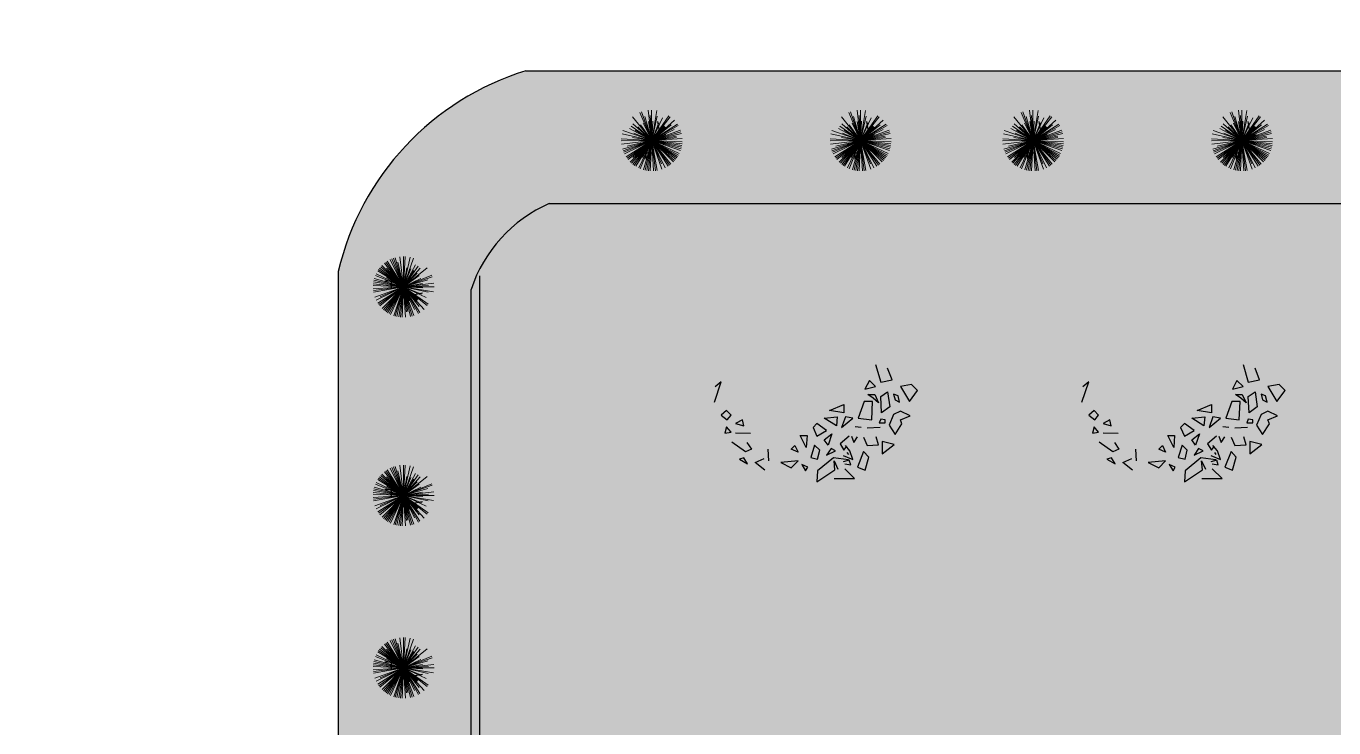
# Model space of a CAD drawing. Header units: millimetres. Extents: x -1544140 to 7445918, y -1294905 to 2019878.
# Drawn here: x 1790708 to 1793205, y 42539 to 43880 of the extents above; entities that cross this region are included whole.
import ezdxf

# ---------------------------------------------------------------- set-up
doc = ezdxf.new("R2010")
doc.units = ezdxf.units.MM
doc.header["$MEASUREMENT"] = 0
doc.layers.add('marc det', color=74, linetype='Continuous', lineweight=18)
picture_1 = doc.add_image_def('image5.png', size_in_pixel=(1482, 826))

msp = doc.modelspace()

# ---------------------------------------------------------------- hatches: boundary and pattern name
at = {"true_color": 0x8dc133, "transparency": 33554687}
h = msp.add_hatch(color=65, dxfattribs=at)
h.dxf.hatch_style = 1
h.paths.add_polyline_path([(1795172.5, 41123.3), (1795172.5, 43402.9, 0.352206), (1794673.8, 43794.6), (1791662.5, 43794.6, 0.266602), (1791304.4, 43411.2), (1791304.4, 41220.7, 0.323619), (1791708, 40814.3), (1794898.1, 40814.3, 0.388077)])
h.paths.add_polyline_path([(1794879.4, 41067.7), (1791732.5, 41067.7, -0.285044), (1791557.9, 41244.1), (1791557.9, 43377, -0.211803), (1791707, 43541.1), (1794675.5, 43541.1, -0.326949), (1794919, 43368.8), (1794919, 41120.8, -0.351898)], flags=16)
at = {"true_color": 0xb8d93f, "transparency": 33554687}
h = msp.add_hatch(color=63, dxfattribs=at)
h.dxf.hatch_style = 1
h.paths.add_polyline_path([(1794919, 43368.8, 0.326949), (1794675.5, 43541.1), (1791707, 43541.1, 0.386529), (1791557.9, 43204.8), (1791557.9, 41244.1, 0.417198), (1791842.1, 41067.7), (1794879.4, 41067.7, 0.351898), (1794919, 41120.8)])
at = {"layer": 'marc det'}
for points in [[(1792115.1, 43368.8), (1792077, 43358.6), (1792064.4, 43342.5), (1792041.5, 43310.2), (1792017.3, 43307.4), (1792014.1, 43279.6), (1792023.4, 43267.8), (1792016.4, 43250.1), (1791989.6, 43200), (1791998.3, 43182.6), (1792013, 43161.1), (1792013.2, 43142.1), (1791984.1, 43130.9), (1792024.7, 43128), (1792019.7, 43109.3), (1792032.8, 43095.6), (1792034.5, 43078.3), (1792054.5, 43056.4), (1792061.1, 43031.8), (1792079.5, 43017.8), (1792093, 43020.4), (1792110.6, 43010.3), (1792118.6, 42987.4), (1792124.3, 42958.6), (1792130.5, 42980.2), (1792149.7, 42997.6), (1792173.9, 42990.1), (1792189.9, 42979.6), (1792209.5, 42986.2), (1792230.4, 42986.3), (1792243.8, 42971.2), (1792249.1, 42988.6), (1792271.1, 43001.1), (1792293.9, 43000.1), (1792317.8, 43011.6), (1792325.1, 43028), (1792337.7, 43034.6), (1792354.5, 43037.9), (1792360.4, 43060.8), (1792371.8, 43073.9), (1792402.5, 43077.2), (1792426.2, 43072.4), (1792406, 43086.1), (1792390.9, 43100.8), (1792391.7, 43114.5), (1792405.4, 43133.6), (1792416.6, 43156.2), (1792414.7, 43174.8), (1792418, 43220.3), (1792455.9, 43240), (1792409.5, 43237), (1792396.6, 43258.3), (1792394.4, 43278.2), (1792380.3, 43305.4), (1792363.5, 43319.8), (1792355.8, 43341.4), (1792338.6, 43348.9), (1792316.3, 43364.9), (1792297.9, 43363.1), (1792298.4, 43394), (1792278.7, 43369.7), (1792271.5, 43388.7), (1792261.8, 43393.6), (1792238.5, 43400.4), (1792233.7, 43394.8), (1792190.7, 43391.8), (1792178.8, 43399), (1792157.8, 43390.8), (1792141.7, 43393.1), (1792125.3, 43414.3), (1792110.1, 43438.5), (1792116.4, 43415.3), (1792122.8, 43382.6)], [(1792816.6, 43368.8), (1792778.5, 43358.6), (1792766, 43342.5), (1792743, 43310.2), (1792718.8, 43307.4), (1792715.6, 43279.6), (1792724.9, 43267.8), (1792717.9, 43250.1), (1792691.1, 43200), (1792699.8, 43182.6), (1792714.5, 43161.1), (1792714.7, 43142.1), (1792685.6, 43130.9), (1792726.2, 43128), (1792721.2, 43109.3), (1792734.3, 43095.6), (1792736, 43078.3), (1792756, 43056.4), (1792762.6, 43031.8), (1792781, 43017.8), (1792794.5, 43020.4), (1792812.1, 43010.3), (1792820.1, 42987.4), (1792825.8, 42958.6), (1792832, 42980.2), (1792851.3, 42997.6), (1792875.4, 42990.1), (1792891.4, 42979.6), (1792911, 42986.2), (1792931.9, 42986.3), (1792945.3, 42971.2), (1792950.7, 42988.6), (1792972.6, 43001.1), (1792995.4, 43000.1), (1793019.3, 43011.6), (1793026.6, 43028), (1793039.2, 43034.6), (1793056, 43037.9), (1793062, 43060.8), (1793073.3, 43073.9), (1793104, 43077.2), (1793127.7, 43072.4), (1793107.5, 43086.1), (1793092.4, 43100.8), (1793093.2, 43114.5), (1793106.9, 43133.6), (1793118.2, 43156.2), (1793116.2, 43174.8), (1793119.5, 43220.3), (1793157.4, 43240), (1793111, 43237), (1793098.1, 43258.3), (1793095.9, 43278.2), (1793081.8, 43305.4), (1793065, 43319.8), (1793057.3, 43341.4), (1793040.1, 43348.9), (1793017.8, 43364.9), (1792999.4, 43363.1), (1792999.9, 43394), (1792980.3, 43369.7), (1792973, 43388.7), (1792963.4, 43393.6), (1792940.1, 43400.4), (1792935.2, 43394.8), (1792892.2, 43391.8), (1792880.4, 43399), (1792859.3, 43390.8), (1792843.2, 43393.1), (1792826.8, 43414.3), (1792811.6, 43438.5), (1792817.9, 43415.3), (1792824.3, 43382.6)]]:
    msp.add_hatch(color=102, dxfattribs=at).paths.add_polyline_path(points)

# ---------------------------------------------------------------- linework, layer by layer
at = {"color": 116, "lineweight": -2, "true_color": 0x136734}
for p, q in [((1791917.5, 43678.8), (1791914.2, 43697.5)), ((1792316.1, 43678.8), (1792312.9, 43697.5)), ((1792645.4, 43678.8), (1792642.2, 43697.5)), ((1793044.1, 43678.8), (1793040.8, 43697.5)), ((1791446.3, 43366.8), (1791465, 43370.1)), ((1791446.3, 42968.2), (1791465, 42971.4)), ((1791446.3, 42638.8), (1791465, 42642.1))]:
    msp.add_line(p, q, dxfattribs=at)
at = {"color": 116, "true_color": 0x136734}
for p, q in [((1791879.3, 43637.8), (1791903.9, 43637.8)), ((1791891.6, 43650.1), (1791891.6, 43625.5)), ((1792277.9, 43637.8), (1792302.6, 43637.8)), ((1792290.3, 43650.1), (1792290.3, 43625.5)), ((1792607.3, 43637.8), (1792631.9, 43637.8)), ((1792619.6, 43650.1), (1792619.6, 43625.5)), ((1793005.9, 43637.8), (1793030.5, 43637.8)), ((1793018.2, 43650.1), (1793018.2, 43625.5)), ((1791417.6, 43392.7), (1791393, 43392.7)), ((1791405.3, 43405), (1791405.3, 43380.3)), ((1791417.6, 42994), (1791393, 42994)), ((1791405.3, 43006.3), (1791405.3, 42981.7)), ((1791417.6, 42664.7), (1791393, 42664.7)), ((1791405.3, 42677), (1791405.3, 42652.4))]:
    msp.add_line(p, q, dxfattribs=at)
at = {"color": 96}
for p, q in [((1792329.7, 43233.1), (1792339.8, 43199.5)), ((1792361.3, 43203.9), (1792352.7, 43226.3)), ((1793031.2, 43233.1), (1793041.3, 43199.5)), ((1793062.8, 43203.9), (1793054.2, 43226.3)), ((1792022.3, 43161.4), (1792035.2, 43200.6)), ((1792035.2, 43200.6), (1792023.7, 43190.5)), ((1792318.2, 43202.8), (1792309.6, 43186)), ((1792309.6, 43186), (1792329.7, 43191.6)), ((1792329.7, 43191.6), (1792318.2, 43202.8)), ((1792339.8, 43199.5), (1792361.3, 43203.9)), ((1792398.6, 43195), (1792377.1, 43191.6)), ((1792377.1, 43191.6), (1792394.3, 43162.5)), ((1792394.3, 43162.5), (1792410.1, 43183.8)), ((1792410.1, 43183.8), (1792398.6, 43195)), ((1792723.8, 43161.4), (1792736.8, 43200.6)), ((1792736.8, 43200.6), (1792725.3, 43190.5)), ((1793019.7, 43202.8), (1793011.1, 43186)), ((1793011.1, 43186), (1793031.2, 43191.6)), ((1793031.2, 43191.6), (1793019.7, 43202.8)), ((1793041.3, 43199.5), (1793062.8, 43203.9)), ((1793100.2, 43195), (1793078.6, 43191.6)), ((1793078.6, 43191.6), (1793095.9, 43162.5)), ((1793095.9, 43162.5), (1793111.7, 43183.8)), ((1793111.7, 43183.8), (1793100.2, 43195)), ((1792308.2, 43162.5), (1792296.7, 43131.1)), ((1792323.9, 43162.5), (1792308.2, 43162.5)), ((1792315.3, 43175.9), (1792328.3, 43175.9)), ((1792325.4, 43169.2), (1792315.3, 43175.9)), ((1792322.5, 43127.7), (1792323.9, 43162.5)), ((1792335.5, 43160.2), (1792325.4, 43169.2)), ((1792328.3, 43175.9), (1792335.5, 43160.2)), ((1792339.8, 43172.6), (1792352.7, 43181.5)), ((1792341.2, 43141.2), (1792339.8, 43172.6)), ((1792352.7, 43181.5), (1792357, 43152.4)), ((1792372.8, 43173.7), (1792364.2, 43177)), ((1792364.2, 43177), (1792367, 43165.8)), ((1792367, 43165.8), (1792375.7, 43161.4)), ((1792375.7, 43161.4), (1792372.8, 43173.7)), ((1793009.7, 43162.5), (1792998.2, 43131.1)), ((1793025.5, 43162.5), (1793009.7, 43162.5)), ((1793016.8, 43175.9), (1793029.8, 43175.9)), ((1793026.9, 43169.2), (1793016.8, 43175.9)), ((1793024, 43127.7), (1793025.5, 43162.5)), ((1793037, 43160.2), (1793026.9, 43169.2)), ((1793029.8, 43175.9), (1793037, 43160.2)), ((1793041.3, 43172.6), (1793054.2, 43181.5)), ((1793042.7, 43141.2), (1793041.3, 43172.6)), ((1793054.2, 43181.5), (1793058.5, 43152.4)), ((1793074.3, 43173.7), (1793065.7, 43177)), ((1793065.7, 43177), (1793068.6, 43165.8)), ((1793068.6, 43165.8), (1793077.2, 43161.4)), ((1793077.2, 43161.4), (1793074.3, 43173.7)), ((1792045.3, 43145.7), (1792035.2, 43136.7)), ((1792035.2, 43136.7), (1792046.7, 43127.7)), ((1792053.9, 43136.7), (1792045.3, 43145.7)), ((1792046.7, 43127.7), (1792053.9, 43136.7)), ((1792232, 43131.1), (1792256.4, 43133.3)), ((1792242.1, 43145.7), (1792269.4, 43156.9)), ((1792269.4, 43141.2), (1792242.1, 43145.7)), ((1792256.4, 43133.3), (1792255, 43116.5)), ((1792272.3, 43133.3), (1792265.1, 43113.2)), ((1792269.4, 43156.9), (1792269.4, 43141.2)), ((1792286.6, 43131.1), (1792272.3, 43133.3)), ((1792357, 43152.4), (1792341.2, 43141.2)), ((1792364.2, 43137.8), (1792355.6, 43117.7)), ((1792377.1, 43144.5), (1792364.2, 43137.8)), ((1792395.8, 43135.6), (1792377.1, 43144.5)), ((1792377.1, 43127.7), (1792395.8, 43135.6)), ((1792746.8, 43145.7), (1792736.8, 43136.7)), ((1792736.8, 43136.7), (1792748.2, 43127.7)), ((1792755.4, 43136.7), (1792746.8, 43145.7)), ((1792748.2, 43127.7), (1792755.4, 43136.7)), ((1792933.5, 43131.1), (1792958, 43133.3)), ((1792943.6, 43145.7), (1792970.9, 43156.9)), ((1792970.9, 43141.2), (1792943.6, 43145.7)), ((1792958, 43133.3), (1792956.5, 43116.5)), ((1792973.8, 43133.3), (1792966.6, 43113.2)), ((1792970.9, 43156.9), (1792970.9, 43141.2)), ((1792988.1, 43131.1), (1792973.8, 43133.3)), ((1793058.5, 43152.4), (1793042.7, 43141.2)), ((1793065.7, 43137.8), (1793057.1, 43117.7)), ((1793078.6, 43144.5), (1793065.7, 43137.8)), ((1793097.3, 43135.6), (1793078.6, 43144.5)), ((1793078.6, 43127.7), (1793097.3, 43135.6)), ((1792045.3, 43114.3), (1792042.4, 43102)), ((1792053.9, 43104.2), (1792045.3, 43114.3)), ((1792075.5, 43127.7), (1792062.5, 43121)), ((1792062.5, 43121), (1792078.3, 43116.5)), ((1792078.3, 43116.5), (1792075.5, 43127.7)), ((1792217.7, 43121), (1792210.5, 43113.2)), ((1792210.5, 43113.2), (1792217.7, 43096.4)), ((1792236.3, 43107.6), (1792217.7, 43121)), ((1792255, 43116.5), (1792232, 43131.1)), ((1792265.1, 43113.2), (1792286.6, 43131.1)), ((1792302.4, 43113.2), (1792290.9, 43114.3)), ((1792296.7, 43131.1), (1792322.5, 43127.7)), ((1792338.3, 43113.2), (1792313.9, 43112.1)), ((1792339.8, 43128.9), (1792336.9, 43122.1)), ((1792336.9, 43122.1), (1792348.4, 43122.1)), ((1792348.4, 43127.7), (1792339.8, 43128.9)), ((1792348.4, 43122.1), (1792348.4, 43127.7)), ((1792355.6, 43117.7), (1792367, 43099.7)), ((1792367, 43099.7), (1792380, 43119.9)), ((1792380, 43119.9), (1792377.1, 43127.7)), ((1792746.8, 43114.3), (1792743.9, 43102)), ((1792755.4, 43104.2), (1792746.8, 43114.3)), ((1792777, 43127.7), (1792764.1, 43121)), ((1792764.1, 43121), (1792779.8, 43116.5)), ((1792779.8, 43116.5), (1792777, 43127.7)), ((1792919.2, 43121), (1792912, 43113.2)), ((1792912, 43113.2), (1792919.2, 43096.4)), ((1792937.9, 43107.6), (1792919.2, 43121)), ((1792956.5, 43116.5), (1792933.5, 43131.1)), ((1792966.6, 43113.2), (1792988.1, 43131.1)), ((1793003.9, 43113.2), (1792992.4, 43114.3)), ((1792998.2, 43131.1), (1793024, 43127.7)), ((1793039.8, 43113.2), (1793015.4, 43112.1)), ((1793041.3, 43128.9), (1793038.4, 43122.1)), ((1793038.4, 43122.1), (1793049.9, 43122.1)), ((1793049.9, 43127.7), (1793041.3, 43128.9)), ((1793049.9, 43122.1), (1793049.9, 43127.7)), ((1793057.1, 43117.7), (1793068.6, 43099.7)), ((1793068.6, 43099.7), (1793081.5, 43119.9)), ((1793081.5, 43119.9), (1793078.6, 43127.7)), ((1792042.4, 43102), (1792053.9, 43104.2)), ((1792081.3, 43066.3), (1792055.4, 43085.3)), ((1792062.5, 43103.1), (1792091.3, 43102)), ((1792084.2, 43084.2), (1792092.8, 43071.9)), ((1792197.5, 43075.1), (1792186.1, 43097.5)), ((1792186.1, 43097.5), (1792199, 43097.5)), ((1792199, 43097.5), (1792197.5, 43075.1)), ((1792217.7, 43096.4), (1792236.3, 43107.6)), ((1792232, 43089.6), (1792246.4, 43100.9)), ((1792239.2, 43079.6), (1792232, 43089.6)), ((1792246.4, 43100.9), (1792239.2, 43079.6)), ((1792279.4, 43096.4), (1792262.2, 43081.8)), ((1792283.8, 43096.5), (1792288.1, 43084.2)), ((1792288.1, 43084.2), (1792295.3, 43095.4)), ((1792306.8, 43094.3), (1792314, 43078.6)), ((1792335.5, 43079.7), (1792331.2, 43095.4)), ((1792365.6, 43080.7), (1792342.6, 43086.3)), ((1792342.6, 43086.3), (1792342.6, 43062.8)), ((1792743.9, 43102), (1792755.4, 43104.2)), ((1792782.8, 43066.3), (1792756.9, 43085.3)), ((1792764.1, 43103.1), (1792792.8, 43102)), ((1792785.7, 43084.2), (1792794.3, 43071.9)), ((1792899.1, 43075.1), (1792887.6, 43097.5)), ((1792887.6, 43097.5), (1792900.5, 43097.5)), ((1792900.5, 43097.5), (1792899.1, 43075.1)), ((1792919.2, 43096.4), (1792937.9, 43107.6)), ((1792933.5, 43089.6), (1792947.9, 43100.9)), ((1792940.7, 43079.6), (1792933.5, 43089.6)), ((1792947.9, 43100.9), (1792940.7, 43079.6)), ((1792980.9, 43096.4), (1792963.7, 43081.8)), ((1792985.3, 43096.5), (1792989.6, 43084.2)), ((1792989.6, 43084.2), (1792996.8, 43095.4)), ((1793008.3, 43094.3), (1793015.5, 43078.6)), ((1793037, 43079.7), (1793032.7, 43095.4)), ((1793067.1, 43080.7), (1793044.1, 43086.3)), ((1793044.1, 43086.3), (1793044.1, 43062.8)), ((1792092.8, 43071.9), (1792081.3, 43066.3)), ((1792124.3, 43071.7), (1792125.7, 43049.3)), ((1792168.8, 43071.7), (1792176, 43078.4)), ((1792181.8, 43066.1), (1792168.8, 43071.7)), ((1792176, 43078.4), (1792181.8, 43066.1)), ((1792213.3, 43079.6), (1792206.2, 43056)), ((1792223.4, 43069.5), (1792213.3, 43079.6)), ((1792219.1, 43052.7), (1792223.4, 43069.5)), ((1792245, 43072.8), (1792236.3, 43060.5)), ((1792236.3, 43060.5), (1792253.6, 43068.4)), ((1792253.6, 43068.4), (1792245, 43072.8)), ((1792262.2, 43081.8), (1792269.4, 43069.5)), ((1792268, 43059.6), (1792286.7, 43051.7)), ((1792269.4, 43069.5), (1792275.1, 43077.3)), ((1792280.9, 43068.5), (1792272.3, 43078.6)), ((1792275.1, 43065), (1792278, 43061.6)), ((1792286.7, 43051.7), (1792280.9, 43068.5)), ((1792306.8, 43067.4), (1792295.3, 43037.1)), ((1792316.8, 43056.2), (1792306.8, 43067.4)), ((1792314, 43078.6), (1792335.5, 43079.7)), ((1792342.6, 43062.8), (1792365.6, 43080.7)), ((1792794.3, 43071.9), (1792782.8, 43066.3)), ((1792825.8, 43071.7), (1792827.2, 43049.3)), ((1792870.3, 43071.7), (1792877.5, 43078.4)), ((1792883.3, 43066.1), (1792870.3, 43071.7)), ((1792877.5, 43078.4), (1792883.3, 43066.1)), ((1792914.9, 43079.6), (1792907.7, 43056)), ((1792924.9, 43069.5), (1792914.9, 43079.6)), ((1792920.6, 43052.7), (1792924.9, 43069.5)), ((1792946.5, 43072.8), (1792937.9, 43060.5)), ((1792937.9, 43060.5), (1792955.1, 43068.4)), ((1792955.1, 43068.4), (1792946.5, 43072.8)), ((1792963.7, 43081.8), (1792970.9, 43069.5)), ((1792969.5, 43059.6), (1792988.2, 43051.7)), ((1792970.9, 43069.5), (1792976.6, 43077.3)), ((1792982.5, 43068.5), (1792973.8, 43078.6)), ((1792976.6, 43065), (1792979.5, 43061.6)), ((1792988.2, 43051.7), (1792982.5, 43068.5)), ((1793008.3, 43067.4), (1792996.8, 43037.1)), ((1793018.4, 43056.2), (1793008.3, 43067.4)), ((1793015.5, 43078.6), (1793037, 43079.7)), ((1793044.1, 43062.8), (1793067.1, 43080.7)), ((1792078.4, 43055.1), (1792069.8, 43052.8)), ((1792069.8, 43052.8), (1792085.6, 43043.9)), ((1792085.6, 43043.9), (1792078.4, 43055.1)), ((1792100, 43046.1), (1792117.2, 43054)), ((1792118.6, 43031.6), (1792100, 43046.1)), ((1792181.8, 43049.3), (1792148.7, 43046)), ((1792148.7, 43046), (1792168.8, 43035.9)), ((1792168.8, 43035.9), (1792181.8, 43049.3)), ((1792200.4, 43037), (1792188.9, 43042.6)), ((1792188.9, 43042.6), (1792196.1, 43030.3)), ((1792196.1, 43030.3), (1792200.4, 43037)), ((1792206.2, 43056), (1792219.1, 43052.7)), ((1792249.3, 43054.9), (1792219.1, 43030.3)), ((1792278, 43051.6), (1792249.3, 43054.9)), ((1792252.1, 43032.5), (1792250.7, 43049.3)), ((1792250.7, 43049.3), (1792257.9, 43033.6)), ((1792279.5, 43050.6), (1792268, 43047.2)), ((1792270.9, 43043.9), (1792282.4, 43041.6)), ((1792289.6, 43015.9), (1792270.9, 43033.8)), ((1792282.4, 43041.6), (1792279.5, 43050.6)), ((1792295.3, 43037.1), (1792309.7, 43031.6)), ((1792309.7, 43031.6), (1792316.8, 43056.2)), ((1792779.9, 43055.1), (1792771.3, 43052.8)), ((1792771.3, 43052.8), (1792787.1, 43043.9)), ((1792787.1, 43043.9), (1792779.9, 43055.1)), ((1792801.5, 43046.1), (1792818.7, 43054)), ((1792820.1, 43031.6), (1792801.5, 43046.1)), ((1792883.3, 43049.3), (1792850.2, 43046)), ((1792850.2, 43046), (1792870.3, 43035.9)), ((1792870.3, 43035.9), (1792883.3, 43049.3)), ((1792901.9, 43037), (1792890.4, 43042.6)), ((1792890.4, 43042.6), (1792897.6, 43030.3)), ((1792897.6, 43030.3), (1792901.9, 43037)), ((1792907.7, 43056), (1792920.6, 43052.7)), ((1792950.8, 43054.9), (1792920.6, 43030.3)), ((1792979.5, 43051.6), (1792950.8, 43054.9)), ((1792953.6, 43032.5), (1792952.2, 43049.3)), ((1792952.2, 43049.3), (1792959.4, 43033.6)), ((1792981, 43050.6), (1792969.5, 43047.2)), ((1792972.4, 43043.9), (1792983.9, 43041.6)), ((1792991.1, 43015.9), (1792972.4, 43033.8)), ((1792983.9, 43041.6), (1792981, 43050.6)), ((1792996.8, 43037.1), (1793011.2, 43031.6)), ((1793011.2, 43031.6), (1793018.4, 43056.2)), ((1792217.7, 43009), (1792252.1, 43032.5)), ((1792219.1, 43030.3), (1792217.7, 43009)), ((1792250.8, 43015.9), (1792289.6, 43015.9)), ((1792919.2, 43009), (1792953.6, 43032.5)), ((1792920.6, 43030.3), (1792919.2, 43009)), ((1792952.3, 43015.9), (1792991.1, 43015.9))]:
    msp.add_line(p, q, dxfattribs=at)
for points in [[(1791662.5, 43794.6), (1794685.4, 43794.6)], [(1791707, 43541.1), (1794685.4, 43541.1)], [(1791304.4, 41220.7), (1791304.4, 43411.2)], [(1791574.1, 43402.9), (1791574.1, 41114.6)], [(1791557.9, 41244.1), (1791557.9, 43377)]]:
    msp.add_lwpolyline(points)
for radius, start, end in [(527, 107.0974, 166.8092), (273.5, 113.8167, 161.6515)]:
    msp.add_arc((1791817.4, 43290.9), radius, start, end)
at = {"layer": 'marc det', "color": 116, "true_color": 0x136734}
for p, q in [((1791902.6, 43661.4), (1791880, 43715)), ((1791902.6, 43661.4), (1791883.1, 43716.1)), ((1791902.6, 43661.4), (1791895.8, 43719.1)), ((1791902.6, 43661.4), (1791899.6, 43709.1)), ((1791902.1, 43660.8), (1791935.4, 43708.4)), ((1791935.4, 43708.4), (1791902.1, 43660.8)), ((1791902.6, 43661.4), (1791902.3, 43719.5)), ((1791902.6, 43661.4), (1791912, 43718.8)), ((1791902.6, 43661.4), (1791913, 43708)), ((1792301.3, 43661.4), (1792278.7, 43715)), ((1792301.3, 43661.4), (1792281.7, 43716.1)), ((1792301.3, 43661.4), (1792294.4, 43719.1)), ((1792301.3, 43661.4), (1792298.3, 43709.1)), ((1792300.7, 43660.8), (1792334.1, 43708.4)), ((1792334.1, 43708.4), (1792300.7, 43660.8)), ((1792301.3, 43661.4), (1792300.9, 43719.5)), ((1792301.3, 43661.4), (1792310.6, 43718.8)), ((1792301.3, 43661.4), (1792311.6, 43708)), ((1792630.6, 43661.4), (1792608, 43715)), ((1792630.6, 43661.4), (1792611, 43716.1)), ((1792630.6, 43661.4), (1792623.7, 43719.1)), ((1792630.6, 43661.4), (1792627.6, 43709.1)), ((1792630, 43660.8), (1792663.4, 43708.4)), ((1792663.4, 43708.4), (1792630, 43660.8)), ((1792630.6, 43661.4), (1792630.2, 43719.5)), ((1792630.6, 43661.4), (1792640, 43718.8)), ((1792630.6, 43661.4), (1792640.9, 43708)), ((1793029.2, 43661.4), (1793006.6, 43715)), ((1793029.2, 43661.4), (1793009.7, 43716.1)), ((1793029.2, 43661.4), (1793022.4, 43719.1)), ((1793029.2, 43661.4), (1793026.2, 43709.1)), ((1793028.7, 43660.8), (1793062, 43708.4)), ((1793062, 43708.4), (1793028.7, 43660.8)), ((1793029.2, 43661.4), (1793028.9, 43719.5)), ((1793029.2, 43661.4), (1793038.6, 43718.8)), ((1793029.2, 43661.4), (1793039.6, 43708)), ((1791902.6, 43661.4), (1791860.3, 43684.4)), ((1791902.6, 43661.4), (1791863.2, 43689)), ((1791863.2, 43689), (1791902.6, 43661.4)), ((1791902.6, 43661.4), (1791866.1, 43706.6)), ((1791902.6, 43661.4), (1791866.6, 43693.2)), ((1791902.6, 43661.4), (1791876.3, 43687.4)), ((1791902.6, 43661.4), (1791881.1, 43691.4)), ((1791902.6, 43661.4), (1791886.4, 43694.5)), ((1791902.6, 43661.4), (1791889.1, 43707.3)), ((1791902.6, 43661.4), (1791896.2, 43697.6)), ((1791902.1, 43660.8), (1791938, 43706.4)), ((1791902.6, 43661.4), (1791923.1, 43704.5)), ((1791902.6, 43661.4), (1791945.7, 43700.4)), ((1791902.6, 43661.4), (1791904.4, 43698)), ((1791902.6, 43661.4), (1791916.4, 43695.3)), ((1791902.6, 43661.4), (1791951.6, 43692.6)), ((1791902.6, 43661.4), (1791939.7, 43691.4)), ((1791902.6, 43661.4), (1791953.3, 43689.8)), ((1791902.6, 43661.4), (1791926.8, 43688.8)), ((1791902.6, 43661.4), (1791928.3, 43687.4)), ((1792301.3, 43661.4), (1792259, 43684.4)), ((1792301.3, 43661.4), (1792261.8, 43689)), ((1792261.8, 43689), (1792301.3, 43661.4)), ((1792301.3, 43661.4), (1792264.7, 43706.6)), ((1792301.3, 43661.4), (1792265.2, 43693.2)), ((1792301.3, 43661.4), (1792275, 43687.4)), ((1792301.3, 43661.4), (1792279.7, 43691.4)), ((1792301.3, 43661.4), (1792285.1, 43694.5)), ((1792301.3, 43661.4), (1792287.7, 43707.3)), ((1792301.3, 43661.4), (1792294.9, 43697.6)), ((1792300.7, 43660.8), (1792336.7, 43706.4)), ((1792301.3, 43661.4), (1792321.7, 43704.5)), ((1792301.3, 43661.4), (1792344.4, 43700.4)), ((1792301.3, 43661.4), (1792303.1, 43698)), ((1792301.3, 43661.4), (1792315.1, 43695.3)), ((1792301.3, 43661.4), (1792350.3, 43692.6)), ((1792301.3, 43661.4), (1792338.4, 43691.4)), ((1792301.3, 43661.4), (1792352, 43689.8)), ((1792301.3, 43661.4), (1792325.5, 43688.8)), ((1792301.3, 43661.4), (1792327, 43687.4)), ((1792630.6, 43661.4), (1792588.3, 43684.4)), ((1792630.6, 43661.4), (1792591.1, 43689)), ((1792591.1, 43689), (1792630.6, 43661.4)), ((1792630.6, 43661.4), (1792594, 43706.6)), ((1792630.6, 43661.4), (1792594.5, 43693.2)), ((1792630.6, 43661.4), (1792604.3, 43687.4)), ((1792630.6, 43661.4), (1792609, 43691.4)), ((1792630.6, 43661.4), (1792614.4, 43694.5)), ((1792630.6, 43661.4), (1792617, 43707.3)), ((1792630.6, 43661.4), (1792624.2, 43697.6)), ((1792630, 43660.8), (1792666, 43706.4)), ((1792630.6, 43661.4), (1792651, 43704.5)), ((1792630.6, 43661.4), (1792673.7, 43700.4)), ((1792630.6, 43661.4), (1792632.4, 43698)), ((1792630.6, 43661.4), (1792644.4, 43695.3)), ((1792630.6, 43661.4), (1792679.6, 43692.6)), ((1792630.6, 43661.4), (1792667.7, 43691.4)), ((1792630.6, 43661.4), (1792681.3, 43689.8)), ((1792630.6, 43661.4), (1792654.8, 43688.8)), ((1792630.6, 43661.4), (1792656.3, 43687.4)), ((1793029.2, 43661.4), (1792986.9, 43684.4)), ((1793029.2, 43661.4), (1792989.8, 43689)), ((1792989.8, 43689), (1793029.2, 43661.4)), ((1793029.2, 43661.4), (1792992.7, 43706.6)), ((1793029.2, 43661.4), (1792993.2, 43693.2)), ((1793029.2, 43661.4), (1793002.9, 43687.4)), ((1793029.2, 43661.4), (1793007.7, 43691.4)), ((1793029.2, 43661.4), (1793013, 43694.5)), ((1793029.2, 43661.4), (1793015.7, 43707.3)), ((1793029.2, 43661.4), (1793022.8, 43697.6)), ((1793028.7, 43660.8), (1793064.6, 43706.4)), ((1793029.2, 43661.4), (1793049.7, 43704.5)), ((1793029.2, 43661.4), (1793072.3, 43700.4)), ((1793029.2, 43661.4), (1793031, 43698)), ((1793029.2, 43661.4), (1793043, 43695.3)), ((1793029.2, 43661.4), (1793078.2, 43692.6)), ((1793029.2, 43661.4), (1793066.3, 43691.4)), ((1793029.2, 43661.4), (1793079.9, 43689.8)), ((1793029.2, 43661.4), (1793053.4, 43688.8)), ((1793029.2, 43661.4), (1793054.9, 43687.4)), ((1791902.6, 43661.4), (1791844.5, 43664.3)), ((1791902.6, 43661.4), (1791844.5, 43661)), ((1791902.6, 43661.4), (1791844.9, 43654.5)), ((1791902.6, 43661.4), (1791845.9, 43674)), ((1791902.6, 43661.4), (1791846.8, 43645)), ((1791902.6, 43661.4), (1791847.6, 43680.3)), ((1791902.6, 43661.4), (1791847.8, 43641.9)), ((1791902.6, 43661.4), (1791849, 43638.8)), ((1791902.6, 43661.4), (1791850.4, 43635.8)), ((1791902.6, 43661.4), (1791853.6, 43630.2)), ((1791902.6, 43661.4), (1791855.4, 43627.5)), ((1791902.6, 43661.4), (1791855.5, 43650.3)), ((1791902.6, 43661.4), (1791857.4, 43624.9)), ((1791902.6, 43661.4), (1791861.7, 43620)), ((1791902.6, 43661.4), (1791864.1, 43617.8)), ((1791902.6, 43661.4), (1791865.9, 43667.4)), ((1791902.6, 43661.4), (1791866.6, 43615.7)), ((1791902.6, 43661.4), (1791866.7, 43628.9)), ((1791902.6, 43661.4), (1791868.3, 43675.4)), ((1791869.2, 43613.8), (1791902.6, 43661.4)), ((1791902.6, 43661.4), (1791869.2, 43613.8)), ((1791902.6, 43661.4), (1791871.1, 43680.9)), ((1791902.6, 43661.4), (1791872, 43612)), ((1791902.6, 43661.4), (1791877.7, 43608.9)), ((1791902.6, 43661.4), (1791880.7, 43607.5)), ((1791902.6, 43661.4), (1791884.8, 43628.7)), ((1791902.6, 43661.4), (1791886.8, 43605.4)), ((1791902.6, 43661.4), (1791890, 43604.6)), ((1791902.6, 43661.4), (1791893.2, 43604)), ((1791902.6, 43661.4), (1791896.4, 43603.6)), ((1791902.6, 43661.4), (1791899.7, 43603.3)), ((1791902.6, 43661.4), (1791945.5, 43682.4)), ((1791902.6, 43661.4), (1791957.4, 43680.9)), ((1791902.6, 43661.4), (1791958.4, 43677.8)), ((1791902.6, 43661.4), (1791959.2, 43674.7)), ((1791902.6, 43661.4), (1791929.4, 43672.7)), ((1791902.6, 43661.4), (1791949.7, 43669.7)), ((1791902.6, 43661.4), (1791950.1, 43667)), ((1791902.6, 43661.4), (1791960.6, 43665)), ((1791902.6, 43661.4), (1791960.7, 43658.5)), ((1791902.6, 43661.4), (1791922.1, 43606.6)), ((1791902.6, 43661.4), (1791909.5, 43603.6)), ((1791902.6, 43661.4), (1791912.7, 43604.1)), ((1791902.6, 43661.4), (1791906.2, 43603.4)), ((1791902.6, 43661.4), (1791921.3, 43617)), ((1791902.6, 43661.4), (1791928.1, 43609.2)), ((1791902.6, 43661.4), (1791933.8, 43612.3)), ((1791902.6, 43661.4), (1791936.5, 43614.2)), ((1791902.6, 43661.4), (1791939.1, 43616.1)), ((1791902.6, 43661.4), (1791944, 43620.5)), ((1791902.6, 43661.4), (1791946.2, 43622.9)), ((1791902.6, 43661.4), (1791948.3, 43625.4)), ((1791950.2, 43628), (1791902.6, 43661.4)), ((1791902.6, 43661.4), (1791952, 43630.7)), ((1791902.6, 43661.4), (1791953.7, 43633.6)), ((1791902.6, 43661.4), (1791955.1, 43636.5)), ((1791902.6, 43661.4), (1791959.4, 43648.8)), ((1791902.6, 43661.4), (1791960, 43652)), ((1791902.6, 43661.4), (1791960.4, 43655.2)), ((1791902.6, 43661.4), (1791957.6, 43642.5)), ((1791902.6, 43661.4), (1791958.6, 43645.6)), ((1792301.3, 43661.4), (1792243.1, 43661)), ((1792301.3, 43661.4), (1792243.2, 43664.3)), ((1792301.3, 43661.4), (1792243.5, 43654.5)), ((1792301.3, 43661.4), (1792244.5, 43674)), ((1792301.3, 43661.4), (1792245.5, 43645)), ((1792301.3, 43661.4), (1792246.3, 43680.3)), ((1792301.3, 43661.4), (1792246.5, 43641.9)), ((1792301.3, 43661.4), (1792247.7, 43638.8)), ((1792301.3, 43661.4), (1792249, 43635.8)), ((1792301.3, 43661.4), (1792252.2, 43630.2)), ((1792301.3, 43661.4), (1792254, 43627.5)), ((1792301.3, 43661.4), (1792254.2, 43650.3)), ((1792301.3, 43661.4), (1792256, 43624.9)), ((1792301.3, 43661.4), (1792260.4, 43620)), ((1792301.3, 43661.4), (1792262.8, 43617.8)), ((1792301.3, 43661.4), (1792264.6, 43667.4)), ((1792301.3, 43661.4), (1792265.3, 43615.7)), ((1792301.3, 43661.4), (1792265.4, 43628.9)), ((1792301.3, 43661.4), (1792266.9, 43675.4)), ((1792267.9, 43613.8), (1792301.3, 43661.4)), ((1792301.3, 43661.4), (1792267.9, 43613.8)), ((1792301.3, 43661.4), (1792269.8, 43680.9)), ((1792301.3, 43661.4), (1792270.6, 43612)), ((1792301.3, 43661.4), (1792276.3, 43608.9)), ((1792301.3, 43661.4), (1792279.3, 43607.5)), ((1792301.3, 43661.4), (1792283.4, 43628.7)), ((1792301.3, 43661.4), (1792285.5, 43605.4)), ((1792301.3, 43661.4), (1792288.7, 43604.6)), ((1792301.3, 43661.4), (1792291.9, 43604)), ((1792301.3, 43661.4), (1792295.1, 43603.6)), ((1792301.3, 43661.4), (1792298.3, 43603.3)), ((1792301.3, 43661.4), (1792344.1, 43682.4)), ((1792301.3, 43661.4), (1792356, 43680.9)), ((1792301.3, 43661.4), (1792357, 43677.8)), ((1792301.3, 43661.4), (1792357.9, 43674.7)), ((1792301.3, 43661.4), (1792328, 43672.7)), ((1792301.3, 43661.4), (1792348.3, 43669.7)), ((1792301.3, 43661.4), (1792348.7, 43667)), ((1792301.3, 43661.4), (1792359.3, 43665)), ((1792301.3, 43661.4), (1792359.3, 43658.5)), ((1792301.3, 43661.4), (1792320.8, 43606.6)), ((1792301.3, 43661.4), (1792308.1, 43603.6)), ((1792301.3, 43661.4), (1792311.3, 43604.1)), ((1792301.3, 43661.4), (1792304.9, 43603.4)), ((1792301.3, 43661.4), (1792320, 43617)), ((1792301.3, 43661.4), (1792326.8, 43609.2)), ((1792301.3, 43661.4), (1792332.5, 43612.3)), ((1792301.3, 43661.4), (1792335.2, 43614.2)), ((1792301.3, 43661.4), (1792337.8, 43616.1)), ((1792301.3, 43661.4), (1792342.6, 43620.5)), ((1792301.3, 43661.4), (1792344.8, 43622.9)), ((1792301.3, 43661.4), (1792346.9, 43625.4)), ((1792348.9, 43628), (1792301.3, 43661.4)), ((1792301.3, 43661.4), (1792350.7, 43630.7)), ((1792301.3, 43661.4), (1792352.3, 43633.6)), ((1792301.3, 43661.4), (1792353.8, 43636.5)), ((1792301.3, 43661.4), (1792358, 43648.8)), ((1792301.3, 43661.4), (1792358.6, 43652)), ((1792301.3, 43661.4), (1792359.1, 43655.2)), ((1792301.3, 43661.4), (1792356.2, 43642.5)), ((1792301.3, 43661.4), (1792357.2, 43645.6)), ((1792630.6, 43661.4), (1792572.4, 43661)), ((1792630.6, 43661.4), (1792572.5, 43664.3)), ((1792630.6, 43661.4), (1792572.8, 43654.5)), ((1792630.6, 43661.4), (1792573.8, 43674)), ((1792630.6, 43661.4), (1792574.8, 43645)), ((1792630.6, 43661.4), (1792575.6, 43680.3)), ((1792630.6, 43661.4), (1792575.8, 43641.9)), ((1792630.6, 43661.4), (1792577, 43638.8)), ((1792630.6, 43661.4), (1792578.3, 43635.8)), ((1792630.6, 43661.4), (1792581.5, 43630.2)), ((1792630.6, 43661.4), (1792583.3, 43627.5)), ((1792630.6, 43661.4), (1792583.5, 43650.3)), ((1792630.6, 43661.4), (1792585.3, 43624.9)), ((1792630.6, 43661.4), (1792589.7, 43620)), ((1792630.6, 43661.4), (1792592.1, 43617.8)), ((1792630.6, 43661.4), (1792593.9, 43667.4)), ((1792630.6, 43661.4), (1792594.6, 43615.7)), ((1792630.6, 43661.4), (1792594.7, 43628.9)), ((1792630.6, 43661.4), (1792596.2, 43675.4)), ((1792597.2, 43613.8), (1792630.6, 43661.4)), ((1792630.6, 43661.4), (1792597.2, 43613.8)), ((1792630.6, 43661.4), (1792599.1, 43680.9)), ((1792630.6, 43661.4), (1792599.9, 43612)), ((1792630.6, 43661.4), (1792605.6, 43608.9)), ((1792630.6, 43661.4), (1792608.6, 43607.5)), ((1792630.6, 43661.4), (1792612.7, 43628.7)), ((1792630.6, 43661.4), (1792614.8, 43605.4)), ((1792630.6, 43661.4), (1792618, 43604.6)), ((1792630.6, 43661.4), (1792621.2, 43604)), ((1792630.6, 43661.4), (1792624.4, 43603.6)), ((1792630.6, 43661.4), (1792627.6, 43603.3)), ((1792630.6, 43661.4), (1792673.4, 43682.4)), ((1792630.6, 43661.4), (1792685.3, 43680.9)), ((1792630.6, 43661.4), (1792686.3, 43677.8)), ((1792630.6, 43661.4), (1792687.2, 43674.7)), ((1792630.6, 43661.4), (1792657.4, 43672.7)), ((1792630.6, 43661.4), (1792677.6, 43669.7)), ((1792630.6, 43661.4), (1792678, 43667)), ((1792630.6, 43661.4), (1792688.6, 43665)), ((1792630.6, 43661.4), (1792688.6, 43658.5)), ((1792630.6, 43661.4), (1792650.1, 43606.6)), ((1792630.6, 43661.4), (1792637.4, 43603.6)), ((1792630.6, 43661.4), (1792640.6, 43604.1)), ((1792630.6, 43661.4), (1792634.2, 43603.4)), ((1792630.6, 43661.4), (1792649.3, 43617)), ((1792630.6, 43661.4), (1792656.1, 43609.2)), ((1792630.6, 43661.4), (1792661.8, 43612.3)), ((1792630.6, 43661.4), (1792664.5, 43614.2)), ((1792630.6, 43661.4), (1792667.1, 43616.1)), ((1792630.6, 43661.4), (1792671.9, 43620.5)), ((1792630.6, 43661.4), (1792674.1, 43622.9)), ((1792630.6, 43661.4), (1792676.2, 43625.4)), ((1792678.2, 43628), (1792630.6, 43661.4)), ((1792630.6, 43661.4), (1792680, 43630.7)), ((1792630.6, 43661.4), (1792681.6, 43633.6)), ((1792630.6, 43661.4), (1792683.1, 43636.5)), ((1792630.6, 43661.4), (1792687.3, 43648.8)), ((1792630.6, 43661.4), (1792687.9, 43652)), ((1792630.6, 43661.4), (1792688.4, 43655.2)), ((1792630.6, 43661.4), (1792685.5, 43642.5)), ((1792630.6, 43661.4), (1792686.5, 43645.6)), ((1793029.2, 43661.4), (1792971.1, 43664.3)), ((1793029.2, 43661.4), (1792971.1, 43661)), ((1793029.2, 43661.4), (1792971.5, 43654.5)), ((1793029.2, 43661.4), (1792972.4, 43674)), ((1793029.2, 43661.4), (1792973.4, 43645)), ((1793029.2, 43661.4), (1792974.2, 43680.3)), ((1793029.2, 43661.4), (1792974.4, 43641.9)), ((1793029.2, 43661.4), (1792975.6, 43638.8)), ((1793029.2, 43661.4), (1792977, 43635.8)), ((1793029.2, 43661.4), (1792980.2, 43630.2)), ((1793029.2, 43661.4), (1792982, 43627.5)), ((1793029.2, 43661.4), (1792982.1, 43650.3)), ((1793029.2, 43661.4), (1792984, 43624.9)), ((1793029.2, 43661.4), (1792988.3, 43620)), ((1793029.2, 43661.4), (1792990.7, 43617.8)), ((1793029.2, 43661.4), (1792992.5, 43667.4)), ((1793029.2, 43661.4), (1792993.2, 43615.7)), ((1793029.2, 43661.4), (1792993.3, 43628.9)), ((1793029.2, 43661.4), (1792994.9, 43675.4)), ((1792995.8, 43613.8), (1793029.2, 43661.4)), ((1793029.2, 43661.4), (1792995.8, 43613.8)), ((1793029.2, 43661.4), (1792997.7, 43680.9)), ((1793029.2, 43661.4), (1792998.6, 43612)), ((1793029.2, 43661.4), (1793004.3, 43608.9)), ((1793029.2, 43661.4), (1793007.3, 43607.5)), ((1793029.2, 43661.4), (1793011.4, 43628.7)), ((1793029.2, 43661.4), (1793013.4, 43605.4)), ((1793029.2, 43661.4), (1793016.6, 43604.6)), ((1793029.2, 43661.4), (1793019.8, 43604)), ((1793029.2, 43661.4), (1793023, 43603.6)), ((1793029.2, 43661.4), (1793026.3, 43603.3)), ((1793029.2, 43661.4), (1793072.1, 43682.4)), ((1793029.2, 43661.4), (1793084, 43680.9)), ((1793029.2, 43661.4), (1793085, 43677.8)), ((1793029.2, 43661.4), (1793085.8, 43674.7)), ((1793029.2, 43661.4), (1793056, 43672.7)), ((1793029.2, 43661.4), (1793076.3, 43669.7)), ((1793029.2, 43661.4), (1793076.7, 43667)), ((1793029.2, 43661.4), (1793087.2, 43665)), ((1793029.2, 43661.4), (1793087.3, 43658.5)), ((1793029.2, 43661.4), (1793048.7, 43606.6)), ((1793029.2, 43661.4), (1793036.1, 43603.6)), ((1793029.2, 43661.4), (1793039.3, 43604.1)), ((1793029.2, 43661.4), (1793032.8, 43603.4)), ((1793029.2, 43661.4), (1793047.9, 43617)), ((1793029.2, 43661.4), (1793054.7, 43609.2)), ((1793029.2, 43661.4), (1793060.4, 43612.3)), ((1793029.2, 43661.4), (1793063.1, 43614.2)), ((1793029.2, 43661.4), (1793065.7, 43616.1)), ((1793029.2, 43661.4), (1793070.6, 43620.5)), ((1793029.2, 43661.4), (1793072.8, 43622.9)), ((1793029.2, 43661.4), (1793074.9, 43625.4)), ((1793076.8, 43628), (1793029.2, 43661.4)), ((1793029.2, 43661.4), (1793078.6, 43630.7)), ((1793029.2, 43661.4), (1793080.3, 43633.6)), ((1793029.2, 43661.4), (1793081.7, 43636.5)), ((1793029.2, 43661.4), (1793086, 43648.8)), ((1793029.2, 43661.4), (1793086.6, 43652)), ((1793029.2, 43661.4), (1793087, 43655.2)), ((1793029.2, 43661.4), (1793084.2, 43642.5)), ((1793029.2, 43661.4), (1793085.2, 43645.6)), ((1791428.9, 43381.7), (1791403.4, 43433.9)), ((1791428.9, 43381.7), (1791406.3, 43435.3)), ((1791428.9, 43381.7), (1791409.4, 43436.4)), ((1791428.9, 43381.7), (1791412.5, 43437.5)), ((1791428.9, 43381.7), (1791422, 43439.4)), ((1791428.9, 43381.7), (1791428.5, 43439.8)), ((1791428.9, 43381.7), (1791431.8, 43439.7)), ((1791428.9, 43381.7), (1791441.5, 43438.4)), ((1791428.9, 43381.7), (1791447.8, 43436.7)), ((1791428.9, 43381.7), (1791379.5, 43412.3)), ((1791381.3, 43415), (1791428.9, 43381.7)), ((1791428.9, 43381.7), (1791381.3, 43415)), ((1791428.9, 43381.7), (1791383.2, 43417.7)), ((1791428.9, 43381.7), (1791385.3, 43420.2)), ((1791428.9, 43381.7), (1791387.5, 43422.5)), ((1791428.9, 43381.7), (1791392.4, 43426.9)), ((1791428.9, 43381.7), (1791395, 43428.9)), ((1791428.9, 43381.7), (1791396.4, 43417.6)), ((1791428.9, 43381.7), (1791397.7, 43430.7)), ((1791428.9, 43381.7), (1791417.9, 43428.8)), ((1791428.9, 43381.7), (1791451.9, 43424)), ((1791428.9, 43381.7), (1791456.5, 43421.1)), ((1791456.5, 43421.1), (1791428.9, 43381.7)), ((1791428.9, 43381.7), (1791434.9, 43418.3)), ((1791428.9, 43381.7), (1791474.1, 43418.2)), ((1791428.9, 43381.7), (1791460.7, 43417.7)), ((1791428.9, 43381.7), (1791442.9, 43416)), ((1791428.9, 43381.7), (1791448.4, 43413.2)), ((1791428.9, 43381.7), (1791454.9, 43408)), ((1791428.9, 43381.7), (1791370.8, 43384.6)), ((1791428.9, 43381.7), (1791371.1, 43387.8)), ((1791428.9, 43381.7), (1791371.5, 43391.1)), ((1791428.9, 43381.7), (1791372.1, 43394.3)), ((1791428.9, 43381.7), (1791372.9, 43397.4)), ((1791428.9, 43381.7), (1791375, 43403.6)), ((1791428.9, 43381.7), (1791376.4, 43406.6)), ((1791428.9, 43381.7), (1791396.2, 43399.5)), ((1791428.9, 43381.7), (1791482.5, 43404.3)), ((1791428.9, 43381.7), (1791458.9, 43403.2)), ((1791428.9, 43381.7), (1791483.7, 43401.2)), ((1791428.9, 43381.7), (1791462, 43397.9)), ((1791428.9, 43381.7), (1791474.9, 43395.2)), ((1791428.9, 43381.7), (1791486.6, 43388.5)), ((1791428.9, 43381.7), (1791465.1, 43388.1)), ((1791428.9, 43381.7), (1791476.6, 43384.6)), ((1791428.9, 43381.7), (1791370.9, 43378.1)), ((1791428.9, 43381.7), (1791371.2, 43374.8)), ((1791428.9, 43381.7), (1791371.6, 43371.6)), ((1791428.9, 43381.7), (1791374.1, 43362.2)), ((1791428.9, 43381.7), (1791376.7, 43356.1)), ((1791428.9, 43381.7), (1791379.9, 43350.5)), ((1791428.9, 43381.7), (1791381.7, 43347.8)), ((1791428.9, 43381.7), (1791383.7, 43345.2)), ((1791428.9, 43381.7), (1791384.5, 43363)), ((1791428.9, 43381.7), (1791388, 43340.3)), ((1791428.9, 43381.7), (1791390.4, 43338.1)), ((1791428.9, 43381.7), (1791392.9, 43336)), ((1791395.5, 43334.1), (1791428.9, 43381.7)), ((1791428.9, 43381.7), (1791398.3, 43332.3)), ((1791428.9, 43381.7), (1791401.1, 43330.6)), ((1791428.9, 43381.7), (1791404, 43329.2)), ((1791428.9, 43381.7), (1791410, 43326.7)), ((1791428.9, 43381.7), (1791413.1, 43325.7)), ((1791428.9, 43381.7), (1791416.3, 43324.9)), ((1791428.9, 43381.7), (1791419.5, 43324.3)), ((1791428.9, 43381.7), (1791422.7, 43323.9)), ((1791428.9, 43381.7), (1791426, 43323.6)), ((1791428.3, 43382.2), (1791475.9, 43348.9)), ((1791428.3, 43382.2), (1791473.9, 43346.3)), ((1791475.9, 43348.9), (1791428.3, 43382.2)), ((1791428.9, 43381.7), (1791487, 43382)), ((1791428.9, 43381.7), (1791434.5, 43334.2)), ((1791428.9, 43381.7), (1791432.5, 43323.7)), ((1791428.9, 43381.7), (1791437.2, 43334.6)), ((1791428.9, 43381.7), (1791448.4, 43326.9)), ((1791428.9, 43381.7), (1791445.3, 43325.9)), ((1791428.9, 43381.7), (1791442.2, 43325.1)), ((1791428.9, 43381.7), (1791457.3, 43331)), ((1791428.9, 43381.7), (1791449.9, 43338.8)), ((1791428.9, 43381.7), (1791460.1, 43332.6)), ((1791428.9, 43381.7), (1791465.6, 43379.8)), ((1791428.9, 43381.7), (1791486.3, 43372.3)), ((1791428.9, 43381.7), (1791475.5, 43371.3)), ((1791428.9, 43381.7), (1791462.8, 43367.9)), ((1791428.9, 43381.7), (1791440.2, 43354.9)), ((1791428.9, 43381.7), (1791454.9, 43356)), ((1791428.9, 43381.7), (1791456.3, 43357.5)), ((1791428.9, 43381.7), (1791472, 43361.2)), ((1791428.9, 43381.7), (1791458.9, 43344.5)), ((1791428.9, 43381.7), (1791467.9, 43338.6)), ((1791428.9, 42983), (1791403.4, 43035.3)), ((1791428.9, 42983), (1791406.3, 43036.6)), ((1791428.9, 42983), (1791409.4, 43037.8)), ((1791428.9, 42983), (1791412.5, 43038.8)), ((1791428.9, 42983), (1791422, 43040.8)), ((1791428.9, 42983), (1791428.5, 43041.2)), ((1791428.9, 42983), (1791431.8, 43041.1)), ((1791428.9, 42983), (1791441.5, 43039.8)), ((1791428.9, 42983), (1791447.8, 43038)), ((1791428.9, 42983), (1791379.5, 43013.7)), ((1791381.3, 43016.4), (1791428.9, 42983)), ((1791428.9, 42983), (1791381.3, 43016.4)), ((1791428.9, 42983), (1791383.2, 43019)), ((1791428.9, 42983), (1791385.3, 43021.5)), ((1791428.9, 42983), (1791387.5, 43023.9)), ((1791428.9, 42983), (1791392.4, 43028.3)), ((1791428.9, 42983), (1791395, 43030.3)), ((1791428.9, 42983), (1791396.4, 43018.9)), ((1791428.9, 42983), (1791397.7, 43032.1)), ((1791428.9, 42983), (1791417.9, 43030.1)), ((1791428.9, 42983), (1791451.9, 43025.3)), ((1791428.9, 42983), (1791456.5, 43022.5)), ((1791456.5, 43022.5), (1791428.9, 42983)), ((1791428.9, 42983), (1791434.9, 43019.7)), ((1791428.9, 42983), (1791474.1, 43019.6)), ((1791428.9, 42983), (1791460.7, 43019.1)), ((1791428.9, 42983), (1791442.9, 43017.4)), ((1791428.9, 42983), (1791448.4, 43014.5)), ((1791428.9, 42983), (1791454.9, 43009.3)), ((1791428.9, 42983), (1791370.8, 42986)), ((1791428.9, 42983), (1791371.1, 42989.2)), ((1791428.9, 42983), (1791371.5, 42992.4)), ((1791428.9, 42983), (1791372.1, 42995.6)), ((1791428.9, 42983), (1791372.9, 42998.8)), ((1791428.9, 42983), (1791375, 43005)), ((1791428.9, 42983), (1791376.4, 43008)), ((1791428.9, 42983), (1791396.2, 43000.9)), ((1791428.3, 42983.6), (1791475.9, 42950.2)), ((1791428.3, 42983.6), (1791473.9, 42947.6)), ((1791475.9, 42950.2), (1791428.3, 42983.6)), ((1791428.9, 42983), (1791482.5, 43005.6)), ((1791428.9, 42983), (1791458.9, 43004.6)), ((1791428.9, 42983), (1791483.7, 43002.6)), ((1791428.9, 42983), (1791462, 42999.2)), ((1791428.9, 42983), (1791474.9, 42996.6)), ((1791428.9, 42983), (1791486.6, 42989.9)), ((1791428.9, 42983), (1791465.1, 42989.4)), ((1791428.9, 42983), (1791476.6, 42986)), ((1791428.9, 42983), (1791370.9, 42979.4)), ((1791428.9, 42983), (1791371.2, 42976.2)), ((1791428.9, 42983), (1791371.6, 42973)), ((1791428.9, 42983), (1791374.1, 42963.5)), ((1791428.9, 42983), (1791376.7, 42957.5)), ((1791428.9, 42983), (1791379.9, 42951.8)), ((1791428.9, 42983), (1791381.7, 42949.1)), ((1791428.9, 42983), (1791383.7, 42946.5)), ((1791428.9, 42983), (1791384.5, 42964.3)), ((1791428.9, 42983), (1791388, 42941.7)), ((1791428.9, 42983), (1791390.4, 42939.5)), ((1791428.9, 42983), (1791392.9, 42937.4)), ((1791395.5, 42935.4), (1791428.9, 42983)), ((1791428.9, 42983), (1791398.3, 42933.6)), ((1791428.9, 42983), (1791401.1, 42932)), ((1791428.9, 42983), (1791404, 42930.5)), ((1791428.9, 42983), (1791410, 42928)), ((1791428.9, 42983), (1791413.1, 42927.1)), ((1791428.9, 42983), (1791416.3, 42926.3)), ((1791428.9, 42983), (1791419.5, 42925.7)), ((1791428.9, 42983), (1791422.7, 42925.2)), ((1791428.9, 42983), (1791426, 42925)), ((1791428.9, 42983), (1791487, 42983.4)), ((1791428.9, 42983), (1791434.5, 42935.6)), ((1791428.9, 42983), (1791432.5, 42925)), ((1791428.9, 42983), (1791437.2, 42936)), ((1791428.9, 42983), (1791448.4, 42928.3)), ((1791428.9, 42983), (1791445.3, 42927.3)), ((1791428.9, 42983), (1791442.2, 42926.4)), ((1791428.9, 42983), (1791457.3, 42932.3)), ((1791428.9, 42983), (1791449.9, 42940.2)), ((1791428.9, 42983), (1791460.1, 42934)), ((1791428.9, 42983), (1791465.6, 42981.2)), ((1791428.9, 42983), (1791486.3, 42973.6)), ((1791428.9, 42983), (1791475.5, 42972.7)), ((1791428.9, 42983), (1791462.8, 42969.2)), ((1791428.9, 42983), (1791440.2, 42956.2)), ((1791428.9, 42983), (1791454.9, 42957.3)), ((1791428.9, 42983), (1791456.3, 42958.8)), ((1791428.9, 42983), (1791472, 42962.6)), ((1791428.9, 42983), (1791458.9, 42945.9)), ((1791428.9, 42983), (1791467.9, 42939.9)), ((1791428.9, 42653.7), (1791412.5, 42709.5)), ((1791428.9, 42653.7), (1791422, 42711.5)), ((1791428.9, 42653.7), (1791428.5, 42711.9)), ((1791428.9, 42653.7), (1791431.8, 42711.8)), ((1791428.9, 42653.7), (1791441.5, 42710.5)), ((1791428.9, 42653.7), (1791379.5, 42684.4)), ((1791381.3, 42687.1), (1791428.9, 42653.7)), ((1791428.9, 42653.7), (1791381.3, 42687.1)), ((1791428.9, 42653.7), (1791383.2, 42689.7)), ((1791428.9, 42653.7), (1791385.3, 42692.2)), ((1791428.9, 42653.7), (1791387.5, 42694.6)), ((1791428.9, 42653.7), (1791392.4, 42699)), ((1791428.9, 42653.7), (1791395, 42700.9)), ((1791428.9, 42653.7), (1791396.4, 42689.6)), ((1791428.9, 42653.7), (1791397.7, 42702.8)), ((1791428.9, 42653.7), (1791403.4, 42706)), ((1791428.9, 42653.7), (1791406.3, 42707.3)), ((1791428.9, 42653.7), (1791409.4, 42708.5)), ((1791428.9, 42653.7), (1791417.9, 42700.8)), ((1791428.9, 42653.7), (1791447.8, 42708.7)), ((1791428.9, 42653.7), (1791451.9, 42696)), ((1791428.9, 42653.7), (1791456.5, 42693.2)), ((1791456.5, 42693.2), (1791428.9, 42653.7)), ((1791428.9, 42653.7), (1791434.9, 42690.4)), ((1791428.9, 42653.7), (1791474.1, 42690.2)), ((1791428.9, 42653.7), (1791460.7, 42689.8)), ((1791428.9, 42653.7), (1791442.9, 42688.1)), ((1791428.9, 42653.7), (1791448.4, 42685.2)), ((1791428.9, 42653.7), (1791371.1, 42659.9)), ((1791428.9, 42653.7), (1791371.5, 42663.1)), ((1791428.9, 42653.7), (1791372.1, 42666.3)), ((1791428.9, 42653.7), (1791372.9, 42669.5)), ((1791428.9, 42653.7), (1791375, 42675.7)), ((1791428.9, 42653.7), (1791376.4, 42678.6)), ((1791428.9, 42653.7), (1791396.2, 42671.6)), ((1791428.9, 42653.7), (1791454.9, 42680)), ((1791428.9, 42653.7), (1791482.5, 42676.3)), ((1791428.9, 42653.7), (1791458.9, 42675.3)), ((1791428.9, 42653.7), (1791483.7, 42673.3)), ((1791428.9, 42653.7), (1791462, 42669.9)), ((1791428.9, 42653.7), (1791474.9, 42667.3)), ((1791428.9, 42653.7), (1791486.6, 42660.6)), ((1791428.9, 42653.7), (1791465.1, 42660.1)), ((1791428.9, 42653.7), (1791370.8, 42656.6)), ((1791428.9, 42653.7), (1791370.9, 42650.1)), ((1791428.9, 42653.7), (1791371.2, 42646.9)), ((1791428.9, 42653.7), (1791371.6, 42643.6)), ((1791428.9, 42653.7), (1791374.1, 42634.2)), ((1791428.9, 42653.7), (1791376.7, 42628.2)), ((1791428.9, 42653.7), (1791379.9, 42622.5)), ((1791428.9, 42653.7), (1791381.7, 42619.8)), ((1791428.9, 42653.7), (1791383.7, 42617.2)), ((1791428.9, 42653.7), (1791384.5, 42635)), ((1791428.9, 42653.7), (1791388, 42612.4)), ((1791428.9, 42653.7), (1791390.4, 42610.1)), ((1791428.9, 42653.7), (1791392.9, 42608.1)), ((1791395.5, 42606.1), (1791428.9, 42653.7)), ((1791428.9, 42653.7), (1791398.3, 42604.3)), ((1791428.9, 42653.7), (1791401.1, 42602.7)), ((1791428.9, 42653.7), (1791404, 42601.2)), ((1791428.9, 42653.7), (1791410, 42598.7)), ((1791428.9, 42653.7), (1791413.1, 42597.8)), ((1791428.9, 42653.7), (1791416.3, 42597)), ((1791428.9, 42653.7), (1791419.5, 42596.4)), ((1791428.9, 42653.7), (1791422.7, 42595.9)), ((1791428.9, 42653.7), (1791426, 42595.7)), ((1791428.3, 42654.3), (1791475.9, 42620.9)), ((1791428.3, 42654.3), (1791473.9, 42618.3)), ((1791475.9, 42620.9), (1791428.3, 42654.3)), ((1791428.9, 42653.7), (1791476.6, 42656.7)), ((1791428.9, 42653.7), (1791487, 42654.1)), ((1791428.9, 42653.7), (1791434.5, 42606.3)), ((1791428.9, 42653.7), (1791432.5, 42595.7)), ((1791428.9, 42653.7), (1791437.2, 42606.7)), ((1791428.9, 42653.7), (1791448.4, 42599)), ((1791428.9, 42653.7), (1791445.3, 42598)), ((1791428.9, 42653.7), (1791442.2, 42597.1)), ((1791428.9, 42653.7), (1791457.3, 42603)), ((1791428.9, 42653.7), (1791449.9, 42610.8)), ((1791428.9, 42653.7), (1791460.1, 42604.7)), ((1791428.9, 42653.7), (1791465.6, 42651.9)), ((1791428.9, 42653.7), (1791486.3, 42644.3)), ((1791428.9, 42653.7), (1791475.5, 42643.4)), ((1791428.9, 42653.7), (1791462.8, 42639.9)), ((1791428.9, 42653.7), (1791440.2, 42626.9)), ((1791428.9, 42653.7), (1791454.9, 42628)), ((1791428.9, 42653.7), (1791456.3, 42629.5)), ((1791428.9, 42653.7), (1791472, 42633.3)), ((1791428.9, 42653.7), (1791458.9, 42616.6)), ((1791428.9, 42653.7), (1791467.9, 42610.6))]:
    msp.add_line(p, q, dxfattribs=at)

# ---------------------------------------------------------------- pictures from other files: only their frames are drawn
image = msp.add_image(picture_1, insert=(1748459.4, -24499.6), size_in_units=(203261.5, 113288.8))
image.dxf.flags = 7

doc.saveas('drawing.dxf')
